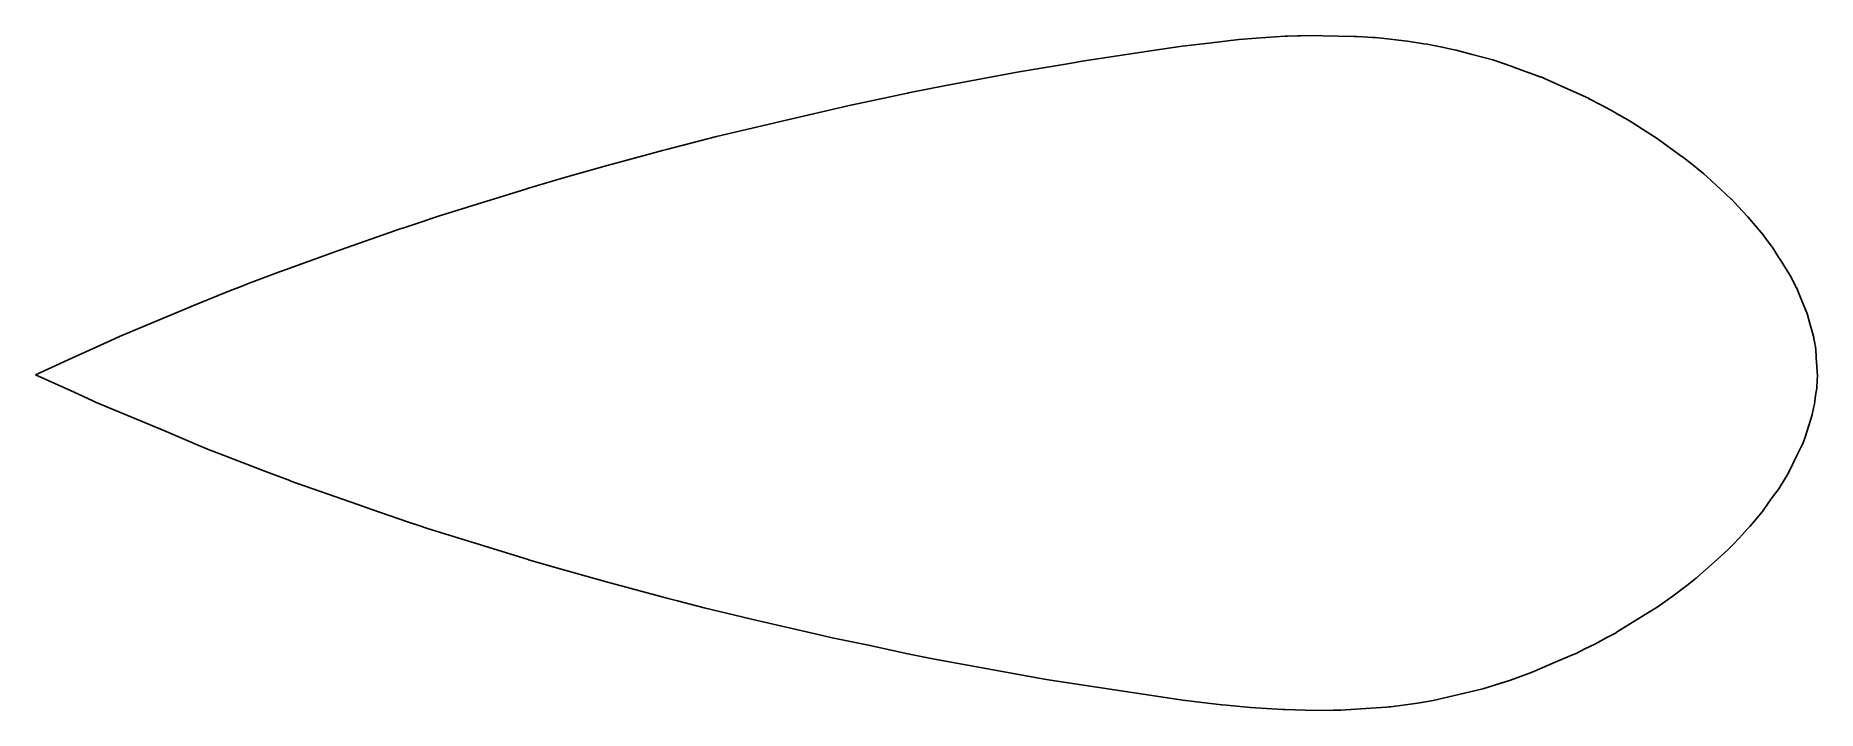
# Model space of a CAD drawing. Header units: metres. Extents: x -88 to 62, y -28 to 28.
import ezdxf

# ---------------------------------------------------------------- set-up
doc = ezdxf.new("R2010")
doc.units = ezdxf.units.M

msp = doc.modelspace()

# ---------------------------------------------------------------- linework, layer by layer
for p, q in [((6.47835, 27.155), (0.54376, 26.2417)), ((8.95287, 27.5123), (6.47835, 27.155)), ((11.2035, 27.7788), (8.95287, 27.5123)), ((13.7261, 28.0737), (11.2035, 27.7788)), ((13.7689, 28.0777), (13.7261, 28.0737)), ((15.183, 28.1786), (13.7689, 28.0777)), ((17.6219, 28.3481), (15.183, 28.1786)), ((17.8285, 28.3567), (17.6219, 28.3481)), ((18.7037, 28.3851), (17.8285, 28.3567)), ((18.8836, 28.3904), (18.7037, 28.3851)), ((20.4027, 28.3989), (18.8836, 28.3904)), ((20.8305, 28.397), (20.4027, 28.3989)), ((23.4038, 28.3423), (20.8305, 28.397)), ((23.6802, 28.3293), (23.4038, 28.3423)), ((24.5823, 28.2816), (23.6802, 28.3293)), ((24.975, 28.2537), (24.5823, 28.2816)), ((25.2057, 28.235), (24.975, 28.2537)), ((25.7803, 28.1789), (25.2057, 28.235)), ((27.653, 27.9658), (25.7803, 28.1789)), ((27.936, 27.9288), (27.653, 27.9658)), ((29.3179, 27.718), (27.936, 27.9288)), ((29.5879, 27.6707), (29.3179, 27.718)), ((30.9932, 27.4107), (29.5879, 27.6707)), ((31.1081, 27.3868), (30.9932, 27.4107)), ((31.6169, 27.2771), (31.1081, 27.3868)), ((32.0292, 27.1841), (31.6169, 27.2771)), ((33.385, 26.824), (32.0292, 27.1841)), ((-0.34248, 26.0987), (-4.24626, 25.4407)), ((0.54376, 26.2417), (-0.34248, 26.0987)), ((35.1134, 26.3528), (33.385, 26.824)), ((35.1983, 26.3269), (35.1134, 26.3528)), ((36.6563, 25.8215), (35.1983, 26.3269)), ((37.1546, 25.6452), (36.6563, 25.8215)), ((39.1786, 24.9202), (37.1546, 25.6452)), ((-10.9249, 24.1961), (-14.0866, 23.5816)), ((-4.92171, 25.3206), (-10.9249, 24.1961)), ((-4.24626, 25.4407), (-4.92171, 25.3206)), ((39.2312, 24.8991), (39.1786, 24.9202)), ((39.3991, 24.8317), (39.2312, 24.8991)), ((39.4669, 24.8042), (39.3991, 24.8317)), ((41.2131, 24.0154), (39.4669, 24.8042)), ((43.1556, 23.133), (41.2131, 24.0154)), ((-18.811, 22.587), (-24.8509, 21.1758)), ((-18.7982, 22.5898), (-18.811, 22.587)), ((-14.1597, 23.5666), (-18.7982, 22.5898)), ((-14.0866, 23.5816), (-14.1597, 23.5666)), ((43.1826, 23.1196), (43.1556, 23.133)), ((44.2638, 22.5518), (43.1826, 23.1196)), ((45.3528, 21.963), (44.2638, 22.5518)), ((-24.8509, 21.1758), (-26.3866, 20.8167)), ((45.5312, 21.8618), (45.3528, 21.963)), ((46.4887, 21.3108), (45.5312, 21.8618)), ((46.7664, 21.1456), (46.4887, 21.3108)), ((47.7117, 20.5318), (46.7664, 21.1456)), ((-30.2284, 19.9185), (-34.4492, 18.8353)), ((-26.3866, 20.8167), (-30.2284, 19.9185)), ((48.9432, 19.7506), (47.7117, 20.5318)), ((49.0613, 19.6701), (48.9432, 19.7506)), ((50.8273, 18.3748), (49.0613, 19.6701)), ((-34.7958, 18.7438), (-38.6008, 17.7022)), ((-34.4492, 18.8353), (-34.7958, 18.7438)), ((51.181, 18.1094), (50.8273, 18.3748)), ((52.2289, 17.3114), (51.181, 18.1094)), ((-39.4364, 17.4725), (-43.118, 16.4324)), ((-38.6008, 17.7022), (-39.4364, 17.4725)), ((52.2945, 17.2576), (52.2289, 17.3114)), ((52.8685, 16.7776), (52.2945, 17.2576)), ((53.1711, 16.5209), (52.8685, 16.7776)), ((53.8955, 15.8457), (53.1711, 16.5209)), ((-46.2116, 15.5291), (-50.3757, 14.231)), ((-46.1584, 15.5451), (-46.2116, 15.5291)), ((-43.118, 16.4324), (-46.1584, 15.5451)), ((55.1761, 14.6597), (53.8955, 15.8457)), ((-50.3757, 14.231), (-53.6543, 13.2067)), ((55.1996, 14.6362), (55.1761, 14.6597)), ((55.7704, 14.0331), (55.1996, 14.6362)), ((56.5633, 13.1953), (55.7704, 14.0331)), ((-56.7862, 12.1721), (-62.3577, 10.2061)), ((-56.6584, 12.2151), (-56.7862, 12.1721)), ((-55.4783, 12.6059), (-56.6584, 12.2151)), ((-53.6543, 13.2067), (-55.4783, 12.6059)), ((56.5839, 13.1722), (56.5633, 13.1953)), ((57.0544, 12.6125), (56.5839, 13.1722)), ((57.8663, 11.6395), (57.0544, 12.6125)), ((58.1371, 11.2818), (57.8663, 11.6395)), ((58.5829, 10.6819), (58.1371, 11.2818)), ((58.6212, 10.6285), (58.5829, 10.6819)), ((59.17, 9.77988), (58.6212, 10.6285)), ((-63.5109, 9.79695), (-66.8525, 8.6021)), ((-62.3577, 10.2061), (-63.5109, 9.79695)), ((59.3512, 9.49374), (59.17, 9.77988)), ((60.2236, 8.07278), (59.3512, 9.49374)), ((-69.7104, 7.51118), (-70.2506, 7.3054)), ((-67.0361, 8.5332), (-69.7104, 7.51118)), ((-66.8525, 8.6021), (-67.0361, 8.5332)), ((60.2671, 7.99286), (60.2236, 8.07278)), ((60.433, 7.68178), (60.2671, 7.99286)), ((60.4559, 7.63724), (60.433, 7.68178)), ((60.6054, 7.3419), (60.4559, 7.63724)), ((-72.1909, 6.54497), (-74.4731, 5.61191)), ((-71.1488, 6.95709), (-72.1909, 6.54497)), ((-70.2506, 7.3054), (-71.1488, 6.95709)), ((60.663, 7.22548), (60.6054, 7.3419)), ((60.6692, 7.21257), (60.663, 7.22548)), ((61.0788, 6.23329), (60.6692, 7.21257)), ((61.5978, 4.95798), (61.0788, 6.23329)), ((-75.1982, 5.31294), (-80.5018, 3.08316)), ((-74.4731, 5.61191), (-75.1982, 5.31294)), ((61.6136, 4.91151), (61.5978, 4.95798)), ((61.8137, 4.19426), (61.6136, 4.91151)), ((-80.5018, 3.08316), (-80.9144, 2.90379)), ((62.1301, 3.01105), (61.8137, 4.19426)), ((62.1525, 2.89888), (62.1301, 3.01105)), ((-80.9144, 2.90379), (-84.8089, 1.11871)), ((62.2188, 2.53854), (62.1525, 2.89888)), ((62.2293, 2.4787), (62.2188, 2.53854)), ((62.2669, 2.2549), (62.2293, 2.4787)), ((62.2715, 2.22522), (62.2669, 2.2549)), ((62.2933, 2.08096), (62.2715, 2.22522)), ((62.2943, 2.07387), (62.2933, 2.08096)), ((62.3439, 1.28188), (62.2943, 2.07387)), ((-84.8089, 1.11871), (-87.5599, -0.11778)), ((62.3628, 0.97212), (62.3439, 1.28188)), ((62.4365, -0.25266), (62.3628, 0.97212)), ((-87.5599, -0.11778), (-84.3069, -1.59836)), ((62.2916, -1.87502), (62.3795, -1.24361)), ((62.3795, -1.24361), (62.4172, -0.59142)), ((62.4172, -0.59142), (62.4364, -0.25487)), ((62.4364, -0.25487), (62.4365, -0.25266)), ((-84.3069, -1.59836), (-82.7448, -2.31749)), ((-82.7448, -2.31749), (-82.5145, -2.41995)), ((-82.5145, -2.41995), (-76.7707, -4.81664)), ((62.0028, -3.46677), (62.1167, -2.93597)), ((62.1167, -2.93597), (62.1889, -2.60529)), ((62.1889, -2.60529), (62.1898, -2.60065)), ((62.1898, -2.60065), (62.2916, -1.87502)), ((61.3821, -5.45976), (61.7158, -4.38268)), ((61.7158, -4.38268), (61.9979, -3.48647)), ((61.9979, -3.48647), (62.0028, -3.46677)), ((-76.7707, -4.81664), (-73.6242, -6.1617)), ((60.7021, -6.91873), (61.1846, -5.95953)), ((61.1846, -5.95953), (61.2003, -5.92143)), ((61.2003, -5.92143), (61.2948, -5.67879)), ((61.2948, -5.67879), (61.3821, -5.45976)), ((-73.6242, -6.1617), (-73.3439, -6.27402)), ((-73.3439, -6.27402), (-72.9395, -6.4335)), ((-72.9395, -6.4335), (-72.056, -6.78642)), ((-72.056, -6.78642), (-68.1332, -8.28108)), ((60.0368, -8.31247), (60.7021, -6.91873)), ((-68.1332, -8.28108), (-66.1573, -9.03114)), ((59.2753, -9.57109), (59.6622, -8.94431)), ((59.6622, -8.94431), (59.8861, -8.57843)), ((59.8861, -8.57843), (59.8961, -8.5612)), ((59.8961, -8.5612), (60.0368, -8.31247)), ((-66.1573, -9.03114), (-66.0723, -9.06242)), ((-66.0723, -9.06242), (-60.4291, -11.0367)), ((58.5599, -10.5548), (59.1843, -9.71173)), ((59.1843, -9.71173), (59.2753, -9.57109)), ((-60.4291, -11.0367), (-59.2508, -11.4474)), ((-59.2508, -11.4474), (-56.2681, -12.4863)), ((56.7463, -12.8796), (57.8036, -11.6124)), ((57.8036, -11.6124), (57.9214, -11.4628)), ((57.9214, -11.4628), (58.5599, -10.5548)), ((-56.2681, -12.4863), (-56.2532, -12.4912)), ((-56.2532, -12.4912), (-55.2885, -12.8076)), ((-55.2885, -12.8076), (-54.5615, -13.046)), ((-54.5615, -13.046), (-49.8264, -14.5158)), ((55.8819, -13.8383), (56.5886, -13.0602)), ((56.5886, -13.0602), (56.7463, -12.8796)), ((-49.8264, -14.5158), (-46.0951, -15.6755)), ((53.7553, -15.8748), (54.8989, -14.8455)), ((54.8989, -14.8455), (54.9033, -14.8412)), ((54.9033, -14.8412), (55.1441, -14.602)), ((55.1441, -14.602), (55.2805, -14.4668)), ((55.2805, -14.4668), (55.8819, -13.8383)), ((-46.0951, -15.6755), (-46.0631, -15.685)), ((-46.0631, -15.685), (-43.0208, -16.564)), ((52.2944, -17.1745), (53.7553, -15.8748)), ((-43.0208, -16.564), (-39.4139, -17.572)), ((-39.4139, -17.572), (-38.5876, -17.7969)), ((-38.5876, -17.7969), (-34.3111, -18.9494)), ((50.1841, -18.8039), (51.4384, -17.8417)), ((51.4384, -17.8417), (52.2384, -17.2205)), ((52.2384, -17.2205), (52.2944, -17.1745)), ((-34.3111, -18.9494), (-33.5274, -19.1532)), ((-33.5274, -19.1532), (-31.2823, -19.7201)), ((49.0288, -19.6163), (49.6358, -19.1897)), ((49.6358, -19.1897), (50.1841, -18.8039)), ((-31.2823, -19.7201), (-28.1093, -20.4923)), ((-28.1093, -20.4923), (-27.2842, -20.6891)), ((-27.2842, -20.6891), (-21.2034, -22.0925)), ((45.5367, -21.7888), (47.7225, -20.4251)), ((47.7225, -20.4251), (49.0231, -19.6202)), ((49.0231, -19.6202), (49.0288, -19.6163)), ((-21.2034, -22.0925), (-20.4896, -22.2509)), ((-20.4896, -22.2509), (-17.4518, -22.8822)), ((43.694, -22.7861), (44.7053, -22.2372)), ((44.7053, -22.2372), (45.4863, -21.8173)), ((45.4863, -21.8173), (45.5367, -21.7888)), ((-17.4518, -22.8822), (-14.1268, -23.5982)), ((-14.1268, -23.5982), (-12.0175, -24.0164)), ((40.5546, -24.2218), (41.952, -23.6386)), ((41.952, -23.6386), (42.1243, -23.5578)), ((42.1243, -23.5578), (42.8671, -23.1863)), ((42.8671, -23.1863), (43.694, -22.7861)), ((-12.0175, -24.0164), (-2.48738, -25.7477)), ((36.5221, -25.8313), (37.5197, -25.4711)), ((37.5197, -25.4711), (38.4197, -25.1471)), ((38.4197, -25.1471), (38.4334, -25.1419)), ((38.4334, -25.1419), (40.5546, -24.2218)), ((-2.48738, -25.7477), (9.02704, -27.4877)), ((32.2586, -27.0104), (34.276, -26.5323)), ((34.276, -26.5323), (34.2812, -26.5308)), ((34.2812, -26.5308), (35.7049, -26.0862)), ((35.7049, -26.0862), (36.5221, -25.8313)), ((9.02704, -27.4877), (9.93517, -27.6036)), ((9.93517, -27.6036), (12.3065, -27.8773)), ((12.3065, -27.8773), (12.6899, -27.9184)), ((12.6899, -27.9184), (14.7063, -28.1002)), ((14.7063, -28.1002), (15.1297, -28.1319)), ((15.1297, -28.1319), (17.4353, -28.2823)), ((17.4353, -28.2823), (17.6407, -28.2917)), ((17.6407, -28.2917), (19.3033, -28.3274)), ((19.3033, -28.3274), (21.444, -28.3502)), ((21.444, -28.3502), (21.6904, -28.3454)), ((21.6904, -28.3454), (22.2488, -28.3318)), ((22.2488, -28.3318), (22.3312, -28.3295)), ((22.3312, -28.3295), (23.5802, -28.2607)), ((23.5802, -28.2607), (23.9975, -28.2355)), ((23.9975, -28.2355), (26.1775, -28.0774)), ((26.1775, -28.0774), (26.3583, -28.0608)), ((26.3583, -28.0608), (26.4865, -28.0473)), ((26.4865, -28.0473), (27.7606, -27.8757)), ((27.7606, -27.8757), (28.7666, -27.7498)), ((28.7666, -27.7498), (29.6098, -27.6056)), ((29.6098, -27.6056), (30.0882, -27.5234)), ((30.0882, -27.5234), (30.0982, -27.5215)), ((30.0982, -27.5215), (32.2586, -27.0104))]:
    msp.add_line(p, q)

doc.saveas('drawing.dxf')
